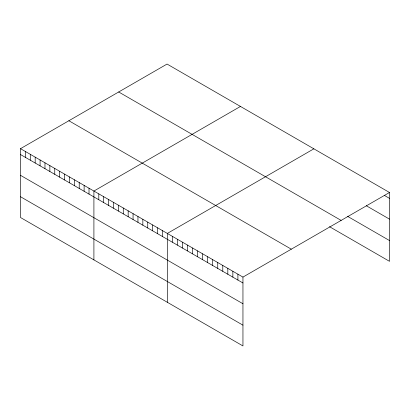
<?xml version="1.0" encoding="UTF-8"?>
<svg xmlns="http://www.w3.org/2000/svg" width="410" height="410" viewBox="0 0 410 410"><rect width="100%" height="100%" fill="white"/><g stroke="black" fill="none" stroke-linecap="round" stroke-linejoin="round"><path stroke-width="0.61" d="M20.5 148.666L242.951 277.098L242.951 345.943L20.5 217.51L20.5 148.666L167.049 64.057L389.5 192.49L389.5 261.334L329.496 226.689M240.46 106.441L93.91 191.05L93.91 259.894M313.865 148.825L167.316 233.433L167.316 302.278M242.951 277.098L389.5 192.49M384.457 195.447L389.5 198.358M366.304 205.748L389.5 219.14M347.649 216.388L389.5 240.552M118.69 91.978L341.14 220.411M68.859 120.745L291.31 249.177M20.5 154.539L242.951 282.972M20.5 175.321L242.951 303.748M20.5 196.728L242.951 325.161M237.908 274.188L237.908 280.056M232.865 271.276L232.865 277.145M227.822 268.365L227.822 274.234M222.784 265.454L222.784 271.323M217.741 262.543L217.741 268.412M212.698 259.632L212.698 265.501M207.655 256.721L207.655 262.59M202.612 253.81L202.612 259.679M197.569 250.899L197.569 256.768M192.531 247.988L192.531 253.857M187.488 245.077L187.488 250.946M182.445 242.166L182.445 248.035M177.402 239.255L177.402 245.124M172.359 236.344L172.359 242.213M162.421 230.604L162.421 236.478M157.527 227.781L157.527 233.654M152.638 224.957L152.638 230.825M147.743 222.128L147.743 228.001M142.849 219.304L142.849 225.177M137.955 216.48L137.955 222.348M133.06 213.656L133.06 219.524M128.166 210.827L128.166 216.7M123.272 208.003L123.272 213.871M118.377 205.179L118.377 211.047M113.483 202.35L113.483 208.224M108.588 199.526L108.588 205.395M103.694 196.703L103.694 202.571M98.805 193.874L98.805 199.747M89.016 188.226L89.016 194.094M84.122 185.397L84.122 191.27M79.227 182.573L79.227 188.446M74.333 179.749L74.333 185.617M69.439 176.92L69.439 182.793M64.544 174.096L64.544 179.97M59.65 171.272L59.65 177.14M54.755 168.448L54.755 174.317M49.861 165.619L49.861 171.493M44.972 162.796L44.972 168.664M40.078 159.972L40.078 165.84M35.183 157.143L35.183 163.016M30.289 154.319L30.289 160.187M25.394 151.495L25.394 157.363"/></g></svg>
